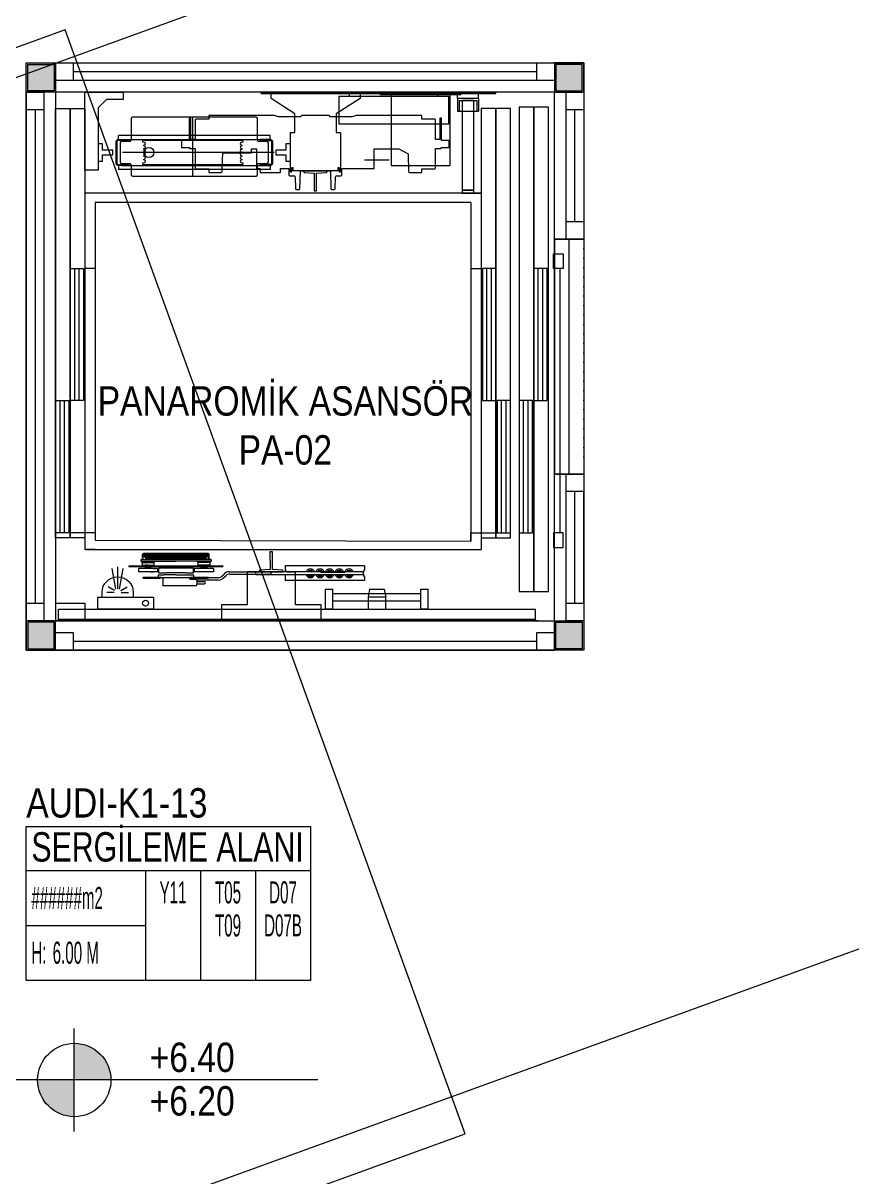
# Model space of a CAD drawing. Extents: x -1701 to 23780, y -363 to 7742.
# Drawn here: x 8606.4 to 8888.9, y 765.6 to 1158.6 of the extents above; entities that cross this region are included whole.
import ezdxf
from ezdxf.enums import TextEntityAlignment as Align

# ---------------------------------------------------------------- set-up
doc = ezdxf.new("R2010")
doc.units = 0
doc.header["$LTSCALE"] = 25
doc.header["$MEASUREMENT"] = 0
doc.linetypes.add('Audi$0$DOT2', pattern=[0.125, 0, -0.125])
doc.linetypes.add('Audi$0$HIDDEN', pattern=[0.375, 0.25, -0.125])
doc.layers.get('0').update_dxf_attribs({"color": 9, "lineweight": 9})
for name, color, linetype, lineweight in [('Audi$0$04', 8, 'Continuous', 9), ('Audi$0$06D', 8, 'Continuous', 9), ('Audi$0$07K', 8, 'Continuous', 9), ('Audi$0$09W', 8, 'Continuous', 9), ('Audi$0$10', 8, 'Continuous', 9), ('Audi$0$15', 8, 'Continuous', 9), ('Audi$0$20', 8, 'Audi$0$DOT2', 9), ('Audi$0$21', 8, 'Continuous', 9), ('Audi$0$35', 8, 'Continuous', 9)]:
    doc.layers.add(name, color=color, linetype=linetype, lineweight=lineweight)
doc.styles.add('Audi$0$Arial', font='arial.ttf', dxfattribs={"height": 2.5})
doc.styles.add('Audi$0$MuuM_TEXT-STANDART', font='ARIALN.TTF')

# ---------------------------------------------------------------- blocks, each defined once
blk = doc.blocks.new('Audi$0$0_elevationtarget-p')
h = blk.add_hatch(color=256)
h.paths.add_polyline_path([(2.5, 0, 0.414214), (0, 2.5), (0, 0)])
h.paths.add_polyline_path([(0, 0), (-2.5, 0, 0.414214), (0, -2.5)])
blk.add_line((0, -3.5), (0, 3.5))
blk.add_lwpolyline([(16.605, 0), (-4, 0)])
blk.add_circle((0, 0), 2.5)
at = {"style": 'Audi$0$Arial'}
blk.add_attdef('BITMISKOT', text='', height=2, dxfattribs=at).set_placement((4.5, 0), align=Align.BOTTOM_LEFT)
blk.add_attdef('KABAKOT', text='', height=2, dxfattribs=at).set_placement((4.5, -0.592), align=Align.TOP_LEFT)
blk = doc.blocks.new('Audi$0$p-audi_arac')
at = {"layer": 'Audi$0$06D', "lineweight": 0, "flags": 128}
blk.add_lwpolyline([(695.6, 0.8), (-4.4, 0.8), (-4.4, 400.8), (695.6, 400.8)], close=True, dxfattribs=at)
blk = doc.blocks.new('Audi$0$p-asansör-')
at = {"layer": 'Audi$0$09W'}
h = blk.add_hatch(color=253, dxfattribs=at)
h.dxf.hatch_style = 1
h.paths.add_polyline_path([(-200, 190), (-210, 190), (-210, 200), (-200, 200)])
h = blk.add_hatch(color=253, dxfattribs=at)
h.dxf.hatch_style = 1
h.paths.add_polyline_path([(-30, 190), (-20, 190), (-20, 200), (-30, 200)])
h = blk.add_hatch(color=253, dxfattribs=at)
h.dxf.hatch_style = 1
h.paths.add_polyline_path([(-200, 10), (-210, 10), (-210, 0), (-200, 0)])
h = blk.add_hatch(color=253, dxfattribs=at)
h.dxf.hatch_style = 1
h.paths.add_polyline_path([(-30, 10), (-20, 10), (-20, 0), (-30, 0)])
at = {"color": 251}
for p, q in [((-194.5, 190), (-30, 190)), ((-194.5, 190), (-30, 190)), ((-193.5, 190), (-193.5, 186)), ((-193.5, 190), (-193.5, 186)), ((-193.5, 189.5), (-31, 189.5)), ((-193.5, 189.5), (-31, 189.5)), ((-40, 184), (-40, 190)), ((-40, 184), (-40, 190)), ((-31, 190), (-31, 186)), ((-31, 190), (-31, 186)), ((-31, 186), (-193.5, 186)), ((-31, 186), (-193.5, 186)), ((-124.5, 183.2), (-154.5, 183.2)), ((-124.5, 183.2), (-154.5, 183.2)), ((-30, 184), (-40, 184)), ((-30, 184), (-40, 184)), ((-124.5, 180.7), (-154.5, 180.7)), ((-124.5, 180.7), (-154.5, 180.7)), ((-52.38, 180.31), (-54.83, 180.31)), ((-52.38, 180.31), (-54.83, 180.31)), ((-52.21, 179.7), (-54.34, 178.47)), ((-52.21, 179.7), (-54.34, 178.47)), ((-51.76, 179.25), (-52.99, 172.13)), ((-51.76, 179.25), (-52.99, 172.13)), ((-51.15, 179.09), (-51.15, 171.63)), ((-51.15, 179.09), (-51.15, 171.63)), ((-50.54, 179.25), (-49.31, 172.13)), ((-50.54, 179.25), (-49.31, 172.13)), ((-50.09, 179.7), (-47.96, 178.47)), ((-50.09, 179.7), (-47.96, 178.47)), ((-49.92, 180.31), (-47.47, 180.31)), ((-49.92, 180.31), (-47.47, 180.31))]:
    blk.add_line(p, q, dxfattribs=at)
at = {"color": 251, "ltscale": 0.25}
for p, q in [((-157, 186), (-154.5, 186)), ((-157, 186), (-157, 179.2)), ((-157, 186), (-154.5, 186)), ((-157, 186), (-157, 179.2)), ((-154.5, 186), (-154.5, 179.2)), ((-154.5, 186), (-154.5, 179.2)), ((-124.5, 186), (-122, 186)), ((-124.5, 186), (-124.5, 179.2)), ((-124.5, 186), (-122, 186)), ((-124.5, 186), (-124.5, 179.2)), ((-122, 186), (-122, 179.2)), ((-122, 186), (-122, 179.2)), ((-142, 179.2), (-142.5, 182)), ((-142, 179.2), (-142.5, 182)), ((-137, 179.2), (-136.5, 182)), ((-137, 179.2), (-136.5, 182)), ((-154.5, 179.2), (-157, 179.2)), ((-154.5, 179.2), (-157, 179.2)), ((-137, 179.2), (-142, 179.2)), ((-137, 179.2), (-142, 179.2)), ((-122, 179.2), (-124.5, 179.2)), ((-122, 179.2), (-124.5, 179.2))]:
    blk.add_line(p, q, dxfattribs=at)
blk.add_lwpolyline([(-142.5, 182), (-136.5, 182), (-136.5, 186), (-142.5, 186), (-142.5, 182)], dxfattribs=at)
blk.add_lwpolyline([(-142.5, 182), (-136.5, 182), (-136.5, 186), (-142.5, 186), (-142.5, 182)], dxfattribs=at)
at = {"color": 251}
blk.add_lwpolyline([(-63.4, 186), (-44.4, 186), (-44.4, 182), (-63.4, 182)], close=True, dxfattribs=at)
blk.add_lwpolyline([(-63.4, 186), (-44.4, 186), (-44.4, 182), (-63.4, 182)], close=True, dxfattribs=at)
blk.add_lwpolyline([(-45.84, 182), (-45.84, 180.31, -1), (-56.46, 180.31), (-56.46, 182)], format="xyb", dxfattribs=at)
blk.add_lwpolyline([(-45.84, 182), (-45.84, 180.31, -1), (-56.46, 180.31), (-56.46, 182)], format="xyb", dxfattribs=at)
blk.add_circle((-60.65, 184), 1, dxfattribs=at)
blk.add_circle((-60.65, 184), 1, dxfattribs=at)
at = {"layer": 'Audi$0$06D'}
for p, q in [((-103.5, 190), (-120.5, 190)), ((-120.5, 190), (-120.5, 184.6)), ((-86.5, 190), (-103.5, 190)), ((-86.5, 184.6), (-86.5, 190)), ((-120.5, 184.6), (-111.7, 184.6)), ((-111.7, 184.6), (-111.7, 173.3)), ((-95.3, 173.3), (-95.3, 184.6)), ((-95.3, 184.6), (-86.5, 184.6)), ((-193, 180), (-198, 180)), ((-198, 180), (-198, 15)), ((-193, 15), (-193, 180)), ((-188, 180), (-193, 180)), ((-193, 180), (-193, 15)), ((-188, 15), (-188, 180)), ((-78.1, 177.4), (-80.64, 177.4)), ((-78.1, 176.38), (-78.1, 177.61)), ((-77.6, 178.11), (-66.5, 178.11)), ((-66.6, 178.11), (-66.6, 175.3)), ((-66.5, 175.4), (-66.5, 178.11)), ((-135.25, 176.3), (-108.25, 176.3)), ((-135.25, 174.9), (-135.25, 176.3)), ((-135.25, 174.9), (-135.05, 174.9)), ((-135.05, 174.85), (-135.2, 174.85)), ((-135.2, 174.85), (-135.2, 174.35)), ((-134.85, 174.35), (-135.2, 174.35)), ((-134.85, 173.25), (-135.2, 173.25)), ((-135.2, 173.25), (-135.2, 172.75)), ((-135.05, 174.9), (-135.05, 174.85)), ((-135.05, 174.85), (-135.05, 174.85)), ((-134.9, 174.3), (-98.25, 174.3)), ((-134.9, 174.3), (-134.9, 173.3)), ((-134.9, 173.3), (-98.25, 173.3)), ((-134.85, 174.35), (-134.85, 174.3)), ((-134.85, 173.3), (-134.85, 173.25)), ((-134.75, 173.3), (-132.25, 173.3)), ((-130.55, 174.75), (-130.81, 174.3)), ((-130.81, 173.3), (-130.55, 172.85)), ((-129.45, 174.75), (-130.55, 174.75)), ((-129.19, 174.3), (-129.45, 174.75)), ((-129.45, 172.85), (-129.19, 173.3)), ((-127.25, 174.75), (-127.51, 174.3)), ((-127.51, 173.3), (-127.25, 172.85)), ((-126.15, 174.75), (-127.25, 174.75)), ((-125.89, 174.3), (-126.15, 174.75)), ((-126.15, 172.85), (-125.89, 173.3)), ((-123.95, 174.75), (-124.21, 174.3)), ((-124.21, 173.3), (-123.95, 172.85)), ((-122.85, 174.75), (-123.95, 174.75)), ((-122.59, 174.3), (-122.85, 174.75)), ((-122.85, 172.85), (-122.59, 173.3)), ((-120.65, 174.75), (-120.91, 174.3)), ((-120.91, 173.3), (-120.65, 172.85)), ((-119.55, 174.75), (-120.65, 174.75)), ((-119.29, 174.3), (-119.55, 174.75)), ((-119.55, 172.85), (-119.29, 173.3)), ((-119.52, 174.3), (-108.25, 174.3)), ((-117.35, 174.75), (-117.61, 174.3)), ((-117.61, 173.3), (-117.35, 172.85)), ((-116.25, 174.75), (-117.35, 174.75)), ((-115.99, 174.3), (-116.25, 174.75)), ((-116.25, 172.85), (-115.99, 173.3)), ((-111.7, 173.3), (-103.5, 173.3)), ((-108.75, 173.3), (-111.25, 173.3)), ((-108.65, 174.35), (-108.3, 174.35)), ((-108.65, 174.35), (-108.65, 174.3)), ((-108.65, 173.3), (-108.65, 173.25)), ((-108.65, 173.25), (-108.3, 173.25)), ((-108.25, 174.9), (-108.45, 174.9)), ((-108.45, 174.85), (-108.45, 174.9)), ((-108.45, 174.85), (-108.3, 174.85)), ((-108.3, 174.85), (-108.3, 174.35)), ((-108.3, 173.25), (-108.3, 172.75)), ((-108.25, 174.9), (-108.25, 176.3)), ((-107.6, 173.3), (-107.35, 172.7)), ((-99.4, 173.3), (-107.6, 173.3)), ((-89.21, 174.08), (-103.5, 174.08)), ((-103.5, 174.08), (-103.5, 173.3)), ((-103.5, 173.3), (-95.3, 173.3)), ((-103.5, 173.3), (-103.5, 173.3)), ((-89.19, 173.3), (-103.5, 173.3)), ((-99.65, 172.7), (-99.4, 173.3)), ((-98.25, 174.3), (-98.25, 173.3)), ((-87.23, 175.4), (-88.08, 174.55)), ((-86.67, 174.83), (-87.5, 174)), ((-85.54, 176.1), (-78.01, 176.1)), ((-65, 175.3), (-85.54, 175.3)), ((-83.75, 173.3), (-77.25, 173.3)), ((-83.75, 172.2), (-83.75, 173.3)), ((-83.3, 173.3), (-82.4, 173.3)), ((-76, 175.5), (-82.15, 175.5)), ((-82.15, 175.5), (-76.5, 175.5)), ((-82.15, 175.5), (-82.15, 175.3)), ((-82.15, 175.5), (-82.15, 175.3)), ((-76, 175.3), (-82.15, 175.3)), ((-82.15, 175.3), (-76.5, 175.3)), ((-78.1, 176.6), (-80.64, 176.6)), ((-77.6, 175.88), (-75.9, 175.88)), ((-77.25, 172.2), (-77.25, 173.3)), ((-73.19, 175.3), (-77, 175.3)), ((-77, 174.3), (-77, 175.3)), ((-71, 174.3), (-77, 174.3)), ((-76.95, 173.67), (-76.95, 172.07)), ((-74.29, 173.67), (-76.95, 173.67)), ((-76.5, 175.3), (-76.5, 175.5)), ((-76.5, 175.5), (-76.5, 175.3)), ((-76.5, 175.5), (-76, 175.5)), ((-76.5, 175.3), (-76, 175.3)), ((-76, 175.3), (-76, 175.5)), ((-76, 175.3), (-76, 175.5)), ((-76, 175.4), (-75.63, 175.4)), ((-75.9, 175.88), (-75.9, 175.9)), ((-74.29, 173.69), (-71, 173.69)), ((-74.29, 173.67), (-74.29, 173.69)), ((-74.18, 173.69), (-74.18, 173.69)), ((-71, 174.3), (-66.95, 174.3)), ((-71, 173.69), (-67.71, 173.69)), ((-67.95, 174.3), (-67.85, 174.3)), ((-67.82, 173.69), (-67.82, 173.69)), ((-67.71, 173.67), (-67.71, 173.69)), ((-65.05, 173.67), (-67.71, 173.67)), ((-65, 175.3), (-66.95, 175.3)), ((-65, 174.3), (-66.95, 174.3)), ((-66.5, 175.4), (-66, 175.4)), ((-66, 175.5), (-59.85, 175.5)), ((-66, 175.3), (-66, 175.5)), ((-66, 175.5), (-66, 175.3)), ((-66, 175.5), (-65.5, 175.5)), ((-66, 175.3), (-59.85, 175.3)), ((-66, 175.3), (-65.5, 175.3)), ((-59.85, 175.5), (-65.5, 175.5)), ((-65.5, 175.5), (-65.5, 175.3)), ((-65.5, 175.3), (-65.5, 175.5)), ((-65.5, 175.3), (-65, 175.3)), ((-65.05, 172.07), (-65.05, 173.67)), ((-59.85, 175.3), (-65, 175.3)), ((-65, 174.3), (-65, 175.3)), ((-64.75, 173.3), (-58.25, 173.3)), ((-64.75, 172.2), (-64.75, 173.3)), ((-64.3, 173.3), (-63.4, 173.3)), ((-62.5, 173.3), (-63.4, 173.3)), ((-59.85, 175.5), (-59.85, 175.3)), ((-59.85, 175.3), (-59.85, 175.5)), ((-58.25, 172.2), (-58.25, 173.3)), ((-135.25, 171.3), (-135.25, 172.7)), ((-135.25, 172.7), (-134.95, 172.7)), ((-135.25, 171.3), (-108.25, 171.3)), ((-134.95, 172.75), (-135.2, 172.75)), ((-134.95, 172.75), (-134.95, 172.7)), ((-130.55, 172.85), (-129.45, 172.85)), ((-127.25, 172.85), (-126.15, 172.85)), ((-123.95, 172.85), (-122.85, 172.85)), ((-120.65, 172.85), (-119.55, 172.85)), ((-117.35, 172.85), (-116.25, 172.85)), ((-108.55, 172.75), (-108.3, 172.75)), ((-108.55, 172.75), (-108.55, 172.7)), ((-108.25, 172.7), (-108.55, 172.7)), ((-108.25, 171.3), (-108.25, 172.7)), ((-107.35, 172.7), (-103.88, 172.47)), ((-103.9, 169.04), (-103.95, 166.5)), ((-103.88, 170.04), (-103.9, 169.04)), ((-103.88, 172.47), (-103.88, 170.04)), ((-103.13, 172.47), (-99.65, 172.7)), ((-103.13, 170.04), (-103.13, 172.47)), ((-103.05, 169.04), (-103.13, 170.04)), ((-103.05, 166.5), (-103.05, 169.04)), ((-71, 171.5), (-87, 171.5)), ((-87, 171.3), (-87, 171.5)), ((-71, 171.3), (-87, 171.3)), ((-83.75, 172.2), (-77.25, 172.2)), ((-83, 169.6), (-82.5, 170.1)), ((-83, 169.25), (-83, 169.6)), ((-82.9, 169.15), (-83, 169.25)), ((-82.9, 169.7), (-71, 169.7)), ((-82.9, 169.15), (-71, 169.15)), ((-82.5, 171), (-78.5, 171)), ((-82.5, 170.1), (-82.5, 171)), ((-82.5, 170.1), (-78.5, 170.1)), ((-81.85, 169.15), (-80.35, 168.89)), ((-81.7, 172.05), (-81.7, 172.2)), ((-81.7, 172.05), (-80.5, 172.05)), ((-81.5, 171.5), (-81.5, 172.05)), ((-80.5, 172.05), (-81.5, 172.05)), ((-81.5, 171), (-81.5, 171.3)), ((-80.5, 171), (-81.5, 171)), ((-80.5, 171), (-81.5, 171)), ((-80.5, 172.05), (-79.5, 172.05)), ((-79.3, 172.05), (-80.5, 172.05)), ((-80.5, 171), (-79.5, 171)), ((-80.5, 171), (-79.5, 171)), ((-79.5, 171.5), (-79.5, 172.05)), ((-79.5, 171), (-79.5, 171.3)), ((-79.3, 172.05), (-79.3, 172.2)), ((-78.61, 172.2), (-77.79, 172.2)), ((-78.5, 170.1), (-78.5, 171)), ((-78.1, 169.7), (-78.5, 170.1)), ((-76.95, 172.07), (-74.29, 172.07)), ((-74.29, 172.07), (-74.29, 172.05)), ((-74.29, 172.05), (-71, 172.05)), ((-74.18, 172.05), (-74.18, 172.05)), ((-71.5, 169.7), (-71, 169.7)), ((-71, 172.05), (-67.71, 172.05)), ((-55, 171.5), (-71, 171.5)), ((-55, 171.3), (-71, 171.3)), ((-59.1, 169.7), (-71, 169.7)), ((-59.1, 169.15), (-71, 169.15)), ((-67.82, 172.05), (-67.82, 172.05)), ((-67.71, 172.07), (-65.05, 172.07)), ((-64.75, 172.2), (-58.25, 172.2)), ((-63.39, 172.2), (-64.21, 172.2)), ((-63.9, 169.7), (-63.5, 170.1)), ((-59.5, 171), (-63.5, 171)), ((-63.5, 170.1), (-63.5, 171)), ((-59.5, 170.1), (-63.5, 170.1)), ((-62.7, 172.05), (-62.7, 172.2)), ((-62.7, 172.05), (-61.5, 172.05)), ((-61.5, 172.05), (-62.5, 172.05)), ((-62.5, 171.5), (-62.5, 172.05)), ((-62.5, 171), (-62.5, 171.3)), ((-61.5, 171), (-62.5, 171)), ((-60.15, 169.15), (-61.65, 168.89)), ((-61.5, 172.05), (-60.5, 172.05)), ((-60.3, 172.05), (-61.5, 172.05)), ((-61.5, 171), (-60.5, 171)), ((-60.5, 171.5), (-60.5, 172.05)), ((-60.5, 171), (-60.5, 171.3)), ((-60.3, 172.05), (-60.3, 172.2)), ((-59.5, 170.1), (-59.5, 171)), ((-59, 169.6), (-59.5, 170.1)), ((-59.1, 169.15), (-59, 169.25)), ((-59, 169.25), (-59, 169.6)), ((-55, 171.3), (-55, 171.5)), ((-171.5, 165.7), (-175, 165.7)), ((-175, 15.5), (-175, 165.7)), ((-40.3, 165.7), (-171.5, 165.7)), ((-103.95, 166.5), (-103.05, 166.5)), ((-82.35, 168.8), (-82.35, 167.4)), ((-82.35, 168.8), (-82.35, 167.4)), ((-82.15, 168.8), (-82.35, 168.8)), ((-82.15, 168.8), (-82.35, 168.8)), ((-82.15, 168.8), (-82.15, 167.4)), ((-82.15, 167.4), (-82.15, 168.8)), ((-81.82, 167.3), (-82.05, 167.3)), ((-81.82, 167.3), (-82.05, 167.3)), ((-59.95, 167.1), (-82.05, 167.1)), ((-82.05, 167.1), (-59.95, 167.1)), ((-81.85, 168.25), (-80.35, 168.51)), ((-81.85, 168.25), (-60.15, 168.25)), ((-81.85, 167.7), (-81.85, 168.25)), ((-81.85, 167.7), (-71, 167.7)), ((-60.17, 167.3), (-81.82, 167.3)), ((-60.17, 167.3), (-81.82, 167.3)), ((-80.35, 168.89), (-61.65, 168.89)), ((-80.35, 168.51), (-80.35, 168.89)), ((-61.65, 168.51), (-80.35, 168.51)), ((-60.15, 167.7), (-71, 167.7)), ((-61.65, 168.51), (-61.65, 168.89)), ((-60.15, 168.25), (-61.65, 168.51)), ((-60.17, 167.3), (-59.95, 167.3)), ((-59.95, 167.3), (-60.17, 167.3)), ((-60.15, 167.7), (-60.15, 168.25)), ((-59.85, 168.8), (-59.85, 167.4)), ((-59.85, 168.8), (-59.85, 167.4)), ((-59.85, 168.8), (-59.65, 168.8)), ((-59.65, 168.8), (-59.85, 168.8)), ((-59.65, 168.8), (-59.65, 167.4)), ((-59.65, 167.4), (-59.65, 168.8)), ((-43.5, 165.7), (-40, 165.7)), ((-40, 15.5), (-40, 165.7)), ((-40, 44.3), (-40, 165.7)), ((-199.7, 165), (-203, 165)), ((-203, 165), (-203, 160)), ((-199.7, 160), (-199.7, 165)), ((-180, 161.75), (-185, 161.75)), ((-185, 161.75), (-185, 15.5)), ((-175, 161.75), (-180, 161.75)), ((-180, 161.75), (-180, 15.5)), ((-180, 15.5), (-180, 161.75)), ((-43.5, 162.5), (-171.5, 162.85)), ((-171.5, 47.5), (-171.5, 162.85)), ((-171.5, 162.85), (-171.5, 160)), ((-43.5, 47.5), (-43.5, 162.5)), ((-40, 161.75), (-35, 161.75)), ((-35, 161.75), (-35, 15.5)), ((-35, 15.5), (-35, 161.75)), ((-35, 161.75), (-30, 161.75)), ((-30, 161.75), (-30, 15.5)), ((-203, 160), (-199.7, 160)), ((-202, 160), (-202, 70)), ((-188, 160), (-192.5, 160)), ((-192.5, 160), (-192.5, 115)), ((-191, 160), (-191, 115)), ((-189.5, 160), (-189.5, 115)), ((-188, 115), (-188, 160)), ((-171.5, 160), (-185, 160)), ((-180.5, 160), (-185, 160)), ((-185, 160), (-185, 115)), ((-183.5, 160), (-183.5, 115)), ((-182, 160), (-182, 115)), ((-180.5, 115), (-180.5, 160)), ((-43.5, 160), (-30, 160)), ((-34.5, 115), (-34.5, 160)), ((-34.5, 160), (-30, 160)), ((-33, 160), (-33, 115)), ((-31.5, 160), (-31.5, 115)), ((-30, 160), (-30, 115)), ((-193, 115), (-197.5, 115)), ((-197.5, 115), (-197.5, 70)), ((-196, 115), (-196, 70)), ((-194.5, 115), (-194.5, 70)), ((-193, 70), (-193, 115)), ((-192.5, 115), (-188, 115)), ((-185, 115), (-180.5, 115)), ((-175.5, 115), (-180, 115)), ((-180, 115), (-180, 70)), ((-178.5, 115), (-178.5, 70)), ((-177, 115), (-177, 70)), ((-175.5, 70), (-175.5, 115)), ((-39.5, 70), (-39.5, 115)), ((-39.5, 115), (-35, 115)), ((-38, 115), (-38, 70)), ((-36.5, 115), (-36.5, 70)), ((-35, 115), (-35, 70)), ((-30, 115), (-34.5, 115)), ((-203, 65), (-203, 70)), ((-203, 70), (-199.7, 70)), ((-199.7, 70), (-199.7, 65)), ((-197.5, 70), (-193, 70)), ((-180, 70), (-175.5, 70)), ((-171.5, 70), (-175, 70)), ((-171.5, 47.5), (-171.5, 70)), ((-43.5, 70), (-40, 70)), ((-35, 70), (-39.5, 70)), ((-199.7, 65), (-203, 65)), ((-171.5, 47.5), (-43.5, 47.5)), ((-175, 44.3), (-40, 44.3)), ((-171.5, 44.3), (-175, 44.3)), ((-168.51, 44.3), (-172.51, 44.3)), ((-172.51, 44.3), (-172.51, 43.3)), ((-172.51, 43.3), (-168.51, 43.3)), ((-168.51, 43.3), (-172.51, 43.3)), ((-172.51, 43.3), (-172.51, 12.84)), ((-168.51, 43.3), (-168.51, 44.3)), ((-168.51, 12.84), (-168.51, 43.3)), ((-118.06, 43.5), (-118.96, 43.5)), ((-118.96, 43.5), (-118.96, 40.96)), ((-118.11, 40.96), (-118.06, 43.5)), ((-118.96, 40.96), (-118.89, 39.96)), ((-118.89, 39.96), (-118.89, 37.52)), ((-118.14, 39.96), (-118.11, 40.96)), ((-118.14, 37.52), (-118.14, 39.96)), ((-127.13, 23.7), (-127.13, 37.2)), ((-127.13, 37.2), (-126.73, 37.2)), ((-126.73, 37.2), (-126.73, 35.7)), ((-126.73, 35.7), (-126.13, 35.7)), ((-126.13, 35.7), (-126.13, 36.7)), ((-126.13, 36.7), (-118.63, 36.7)), ((-122.36, 37.3), (-122.61, 36.7)), ((-122.61, 36.7), (-114.41, 36.7)), ((-118.89, 37.52), (-122.36, 37.3)), ((-118.63, 36.7), (-118.51, 36.7)), ((-118.51, 36.7), (-111.01, 36.7)), ((-114.66, 37.3), (-118.14, 37.52)), ((-114.41, 36.7), (-114.66, 37.3)), ((-111.01, 36.7), (-111.01, 35.7)), ((-111.01, 35.7), (-110.41, 35.7)), ((-110.41, 35.7), (-110.41, 37.2)), ((-110.41, 37.2), (-110.01, 37.2)), ((-110.01, 37.2), (-110.01, 23.7)), ((-103.11, 34.9), (-103.11, 36.25)), ((-103.11, 36.25), (-51.4, 36.25)), ((-76.76, 38.5), (-76.76, 18.5)), ((-51.4, 34.9), (-51.4, 36.25)), ((-44.5, 30.5), (-44.5, 36.5)), ((-44.5, 36.5), (-40, 36.5)), ((-40, 36.5), (-40, 10)), ((-108.51, 33.5), (-110.01, 33.5)), ((-110.01, 33.5), (-110.01, 27.5)), ((-108.51, 31.3), (-108.51, 33.5)), ((-103.91, 26.8), (-103.91, 34.2)), ((-103.91, 34.2), (-103.91, 26.8)), ((-103.61, 26.8), (-103.61, 34.2)), ((-99.71, 34.9), (-103.21, 34.9)), ((-103.21, 34.6), (-99.71, 34.6)), ((-52.41, 34.9), (-101.11, 34.9)), ((-99.71, 34.6), (-99.71, 34.9)), ((-93.76, 34.45), (-93.56, 34.65)), ((-93.76, 34.07), (-93.76, 34.45)), ((-93.18, 33.92), (-93.76, 34.07)), ((-93.56, 34.65), (-59.96, 34.65)), ((-93.41, 33.02), (-93.18, 33.08)), ((-93.41, 32.78), (-93.41, 33.02)), ((-93.18, 32.72), (-93.41, 32.78)), ((-93.41, 31.82), (-93.18, 31.88)), ((-93.41, 31.58), (-93.41, 31.82)), ((-93.18, 31.52), (-93.41, 31.58)), ((-92.86, 33.5), (-92.86, 33.5)), ((-92.86, 32.3), (-92.86, 32.3)), ((-60.66, 33.5), (-60.66, 33.5)), ((-60.66, 32.3), (-60.66, 32.3)), ((-59.76, 34.07), (-60.34, 33.92)), ((-60.34, 33.08), (-60.11, 33.02)), ((-60.11, 32.78), (-60.34, 32.72)), ((-60.34, 31.88), (-60.11, 31.82)), ((-60.11, 31.58), (-60.34, 31.52)), ((-60.11, 33.02), (-60.11, 32.78)), ((-60.11, 31.82), (-60.11, 31.58)), ((-59.96, 34.65), (-59.76, 34.45)), ((-59.76, 34.45), (-59.76, 34.07)), ((-54.8, 34.9), (-51.3, 34.9)), ((-54.8, 34.6), (-54.8, 34.9)), ((-51.3, 34.6), (-54.8, 34.6)), ((-50.9, 26.8), (-50.9, 34.2)), ((-50.6, 26.8), (-50.6, 34.2)), ((-50.6, 34.2), (-50.6, 26.8)), ((-44.5, 33.5), (-46, 33.5)), ((-46, 33.5), (-46, 31.3)), ((-44.5, 27.5), (-44.5, 33.5)), ((-105.01, 31.3), (-108.51, 31.3)), ((-108.51, 27.5), (-108.51, 29.7)), ((-108.51, 29.7), (-105.01, 29.7)), ((-105.01, 29.7), (-105.01, 31.3)), ((-104.46, 30.5), (-52.84, 30.5)), ((-93.41, 30.62), (-93.18, 30.68)), ((-93.41, 30.38), (-93.41, 30.62)), ((-93.18, 30.32), (-93.41, 30.38)), ((-93.41, 29.42), (-93.18, 29.48)), ((-93.41, 29.18), (-93.41, 29.42)), ((-93.18, 29.12), (-93.41, 29.18)), ((-93.41, 28.22), (-93.18, 28.28)), ((-93.41, 27.98), (-93.41, 28.22)), ((-93.18, 27.92), (-93.41, 27.98)), ((-92.86, 31.1), (-92.86, 31.1)), ((-92.86, 29.9), (-92.86, 29.9)), ((-92.86, 28.7), (-92.86, 28.7)), ((-60.66, 31.1), (-60.66, 31.1)), ((-60.66, 29.9), (-60.66, 29.9)), ((-60.66, 28.7), (-60.66, 28.7)), ((-60.34, 30.68), (-60.11, 30.62)), ((-60.11, 30.38), (-60.34, 30.32)), ((-60.34, 29.48), (-60.11, 29.42)), ((-60.11, 29.18), (-60.34, 29.12)), ((-60.34, 28.28), (-60.11, 28.22)), ((-60.11, 27.98), (-60.34, 27.92)), ((-60.11, 30.62), (-60.11, 30.38)), ((-60.11, 29.42), (-60.11, 29.18)), ((-60.11, 28.22), (-60.11, 27.98)), ((-46, 31.3), (-49.5, 31.3)), ((-49.5, 31.3), (-49.5, 29.7)), ((-49.5, 29.7), (-46, 29.7)), ((-46, 29.7), (-46, 27.5)), ((-44.5, 15.3), (-44.5, 30.5)), ((-125.63, 23.7), (-127.13, 23.7)), ((-125.63, 17.3), (-125.63, 23.7)), ((-110.01, 23.7), (-111.51, 23.7)), ((-111.51, 23.7), (-111.51, 17.3)), ((-110.01, 27.5), (-108.51, 27.5)), ((-99.71, 26.4), (-103.21, 26.4)), ((-103.21, 26.1), (-99.71, 26.1)), ((-103.11, 26.1), (-103.11, 24.75)), ((-103.11, 24.75), (-51.4, 24.75)), ((-52.41, 26.1), (-101.11, 26.1)), ((-99.71, 26.1), (-99.71, 26.4)), ((-93.76, 26.93), (-93.18, 27.08)), ((-93.76, 26.55), (-93.76, 26.93)), ((-93.56, 26.35), (-93.76, 26.55)), ((-59.96, 26.35), (-93.56, 26.35)), ((-92.86, 27.5), (-92.86, 27.5)), ((-60.66, 27.5), (-60.66, 27.5)), ((-60.34, 27.08), (-59.76, 26.93)), ((-59.76, 26.55), (-59.96, 26.35)), ((-59.76, 26.93), (-59.76, 26.55)), ((-54.8, 26.4), (-51.3, 26.4)), ((-54.8, 26.1), (-54.8, 26.4)), ((-51.3, 26.1), (-54.8, 26.1)), ((-51.4, 26.1), (-51.4, 24.75)), ((-46, 27.5), (-44.5, 27.5)), ((-133.73, 12.1), (-125.63, 17.3)), ((-111.51, 17.3), (-103.41, 12.1)), ((-198, 15), (-193, 15)), ((-193, 15), (-188, 15)), ((-185, 15.5), (-180, 15.5)), ((-180, 15.5), (-175, 15.5)), ((-172.51, 12.84), (-168.51, 12.84)), ((-133.73, 10.5), (-133.73, 12.1)), ((-103.41, 12.1), (-103.41, 10.5)), ((-53, 10), (-53, 12.5)), ((-53, 12.5), (-47.3, 12.5)), ((-47.3, 12.5), (-44.5, 15.3)), ((-35, 15.5), (-40, 15.5)), ((-30, 15.5), (-35, 15.5)), ((-135.87, 10), (-135.87, 10.5)), ((-135.87, 10.5), (-133.73, 10.5)), ((-118.57, 10), (-135.87, 10)), ((-101.27, 10), (-118.57, 10)), ((-103.41, 10.5), (-101.27, 10.5)), ((-101.27, 10.5), (-101.27, 10)), ((-40, 10), (-53, 10))]:
    blk.add_line(p, q, dxfattribs=at)
at = {"layer": 'Audi$0$06D', "ltscale": 0.25}
for p, q in [((-120.3, 173.4), (-128.7, 173.4)), ((-125.24, 42.83), (-125.35, 38.83)), ((-124.07, 43.12), (-124.94, 43.12)), ((-123.62, 36.7), (-123.77, 42.83)), ((-113.25, 42.83), (-113.4, 36.7)), ((-112.09, 43.12), (-112.95, 43.12)), ((-111.68, 38.83), (-111.79, 42.83)), ((-159.11, 36.1), (-159.41, 35.8)), ((-159.41, 35.8), (-159.41, 29.1)), ((-154.81, 36.1), (-159.11, 36.1)), ((-150.55, 37.3), (-154.81, 37.3)), ((-154.81, 37.3), (-154.81, 36.1)), ((-150.09, 30.92), (-150.26, 37.01)), ((-127.51, 35.9), (-138.51, 35.9)), ((-138.51, 35.9), (-138.51, 29.2)), ((-127.51, 38.12), (-127.51, 35.9)), ((-125.84, 38.42), (-127.21, 38.42)), ((-125.35, 38.83), (-125.35, 38.83)), ((-113.4, 36.7), (-123.62, 36.7)), ((-111.68, 38.83), (-111.68, 38.83)), ((-109.81, 38.42), (-111.19, 38.42)), ((-109.51, 35.95), (-109.51, 38.12)), ((-106.58, 35.95), (-109.51, 35.95)), ((-99.68, 37.35), (-106.58, 37.35)), ((-106.58, 37.35), (-106.58, 35.95)), ((-99.68, 35.9), (-99.68, 37.35)), ((-98.51, 35.9), (-99.68, 35.9)), ((-98.51, 29.2), (-98.51, 35.9)), ((-86.77, 37.01), (-86.87, 33.1)), ((-82.21, 37.3), (-86.47, 37.3)), ((-82.21, 36.1), (-82.21, 37.3)), ((-77.91, 36.1), (-82.21, 36.1)), ((-77.61, 35.8), (-77.91, 36.1)), ((-77.61, 29.1), (-77.61, 35.8)), ((-135.31, 33), (-143.71, 33)), ((-86.87, 33.1), (-86.96, 30.6)), ((-161.41, 28.8), (-164.11, 28.8)), ((-164.11, 28.8), (-164.11, 26.4)), ((-159.41, 29.1), (-161.41, 29.1)), ((-161.41, 29.1), (-161.41, 28.8)), ((-147.01, 29.2), (-150.09, 30.92)), ((-138.51, 29.2), (-147.01, 29.2)), ((-96.79, 29.2), (-98.51, 29.2)), ((-86.96, 30.6), (-96.79, 30.6)), ((-96.79, 30.6), (-96.79, 29.2)), ((-75.61, 29.1), (-77.61, 29.1)), ((-75.61, 28.8), (-75.61, 29.1)), ((-72.91, 28.8), (-75.61, 28.8)), ((-72.91, 26.4), (-72.91, 28.8)), ((-164.11, 26.4), (-161.51, 26.4)), ((-161.51, 26.4), (-161.51, 18.85)), ((-160.91, 18.85), (-160.91, 26.1)), ((-160.91, 26.1), (-159.41, 26.1)), ((-159.41, 26.1), (-159.41, 19.4)), ((-77.61, 19.4), (-77.61, 26.1)), ((-77.61, 26.1), (-76.11, 26.1)), ((-76.11, 26.1), (-76.11, 18.85)), ((-75.51, 18.85), (-75.51, 26.4)), ((-75.51, 26.4), (-72.91, 26.4)), ((-161.51, 18.85), (-160.91, 18.85)), ((-159.41, 19.4), (-159.11, 19.1)), ((-159.11, 19.1), (-154.81, 19.1)), ((-154.81, 19.1), (-154.81, 17.9)), ((-154.81, 17.9), (-132.46, 17.9)), ((-132.46, 17.9), (-131.08, 18.35)), ((-131.08, 18.35), (-123.46, 18.35)), ((-123.46, 18.35), (-123.46, 18.2)), ((-123.16, 17.9), (-113.86, 17.9)), ((-113.56, 18.35), (-105.95, 18.35)), ((-113.56, 18.2), (-113.56, 18.35)), ((-105.95, 18.35), (-104.56, 17.9)), ((-104.56, 17.9), (-82.21, 17.9)), ((-82.21, 17.9), (-82.21, 19.1)), ((-82.21, 19.1), (-77.91, 19.1)), ((-77.91, 19.1), (-77.61, 19.4)), ((-76.11, 18.85), (-75.51, 18.85))]:
    blk.add_line(p, q, dxfattribs=at)
at = {"layer": 'Audi$0$06D', "ltscale": 15}
for p, q in [((-98.81, 38), (-98.81, 34.7)), ((-56.2, 38.5), (-98.31, 38.5)), ((-55.7, 34.7), (-55.7, 38)), ((-102.51, 33.7), (-102.51, 27.3)), ((-99.31, 34.2), (-102.01, 34.2)), ((-52.5, 34.2), (-55.2, 34.2)), ((-52, 27.3), (-52, 33.7)), ((-102.01, 26.8), (-99.31, 26.8)), ((-98.81, 26.3), (-98.81, 19)), ((-55.7, 19), (-55.7, 26.3)), ((-55.2, 26.8), (-52.5, 26.8)), ((-98.31, 18.5), (-56.2, 18.5))]:
    blk.add_line(p, q, dxfattribs=at)
at = {"layer": 'Audi$0$06D', "linetype": 'Continuous', "ltscale": 0.25}
for p, q in [((-144.31, 34.9), (-164.31, 34.9)), ((-164.31, 10.4), (-164.31, 34.9)), ((-144.31, 10.4), (-144.31, 34.9)), ((-126.56, 20.7), (-163.96, 20.7)), ((-163.96, 20.7), (-163.96, 11.4)), ((-126.56, 11.4), (-126.56, 20.7)), ((-160.56, 10.4), (-180.01, 10.4)), ((-180.01, 10.4), (-180.01, 10)), ((-160.65, 10), (-180.01, 10)), ((-168.06, 10.9), (-168.06, 10.4)), ((-168.06, 10.9), (-140.56, 10.9)), ((-168.06, 10.4), (-140.56, 10.4)), ((-163.96, 11.4), (-126.56, 11.4)), ((-159.81, 10), (-160.65, 10)), ((-159.81, 10.4), (-160.56, 10.4)), ((-160.19, 11.4), (-130.19, 11.4)), ((-160.19, 10.4), (-160.19, 11.4)), ((-130.19, 10.4), (-160.19, 10.4)), ((-159.21, 10.4), (-159.81, 10.4)), ((-159.21, 10), (-159.81, 10)), ((-158.36, 10.4), (-159.21, 10.4)), ((-158.27, 10), (-159.21, 10)), ((-100.01, 10.4), (-158.36, 10.4)), ((-100.01, 10), (-158.27, 10)), ((-140.56, 10.4), (-140.56, 10.9)), ((-140.56, 10.4), (-140.56, 10.9)), ((-130.19, 11.4), (-130.19, 10.4)), ((-100.01, 10.4), (-100.01, 10))]:
    blk.add_line(p, q, dxfattribs=at)
at = {"layer": 'Audi$0$06D', "ltscale": 30}
for p, q in [((-174.09, 12), (-174.09, 16.44)), ((-166.94, 16.44), (-174.09, 16.44)), ((-173.54, 12.84), (-173.54, 16.44)), ((-167.49, 12.84), (-167.49, 16.44)), ((-166.94, 12), (-166.94, 16.44)), ((-167.49, 12.84), (-173.54, 12.84))]:
    blk.add_line(p, q, dxfattribs=at)
at = {"layer": 'Audi$0$06D', "ltscale": 6}
for p, q in [((-166.94, 12), (-174.09, 12)), ((-174.01, 10), (-174.01, 12)), ((-167.01, 12), (-167.01, 10)), ((-167.01, 10.2), (-174.01, 10.2)), ((-167.01, 10), (-174.01, 10))]:
    blk.add_line(p, q, dxfattribs=at)
at = {"layer": 'Audi$0$06D'}
for points in [[(-30, 200), (-200, 200)], [(-200, 200), (-30, 200)], [(-26, 10), (-26, 190)], [(-20, 10), (-20, 190)], [(-210, 184), (-210, 146)], [(-204, 184), (-204, 146)], [(-210, 16), (-210, 54)], [(-204, 54), (-204, 16)], [(-200, 6), (-30, 6)], [(-30, 0), (-200, 0)]]:
    blk.add_lwpolyline(points, dxfattribs=at)
for points in [[(-30, 190), (-200, 190), (-200, 10), (-30, 10)], [(-30, 190), (-200, 190), (-200, 10), (-30, 10)], [(-200, 60), (-210, 60), (-210, 140), (-200, 140)], [(-200, 60), (-210, 60), (-210, 140), (-200, 140)]]:
    blk.add_lwpolyline(points, close=True, dxfattribs=at)
for centre, major_axis, start_param, end_param in [((-80.64, 177), (-0.283, -0.283), 3.926991, 7.068583), ((-77.6, 177.61), (-0.354, -0.354), 3.926991, 5.497787), ((-130, 173.8), (-1.06, -1.06), 2.696031, 5.15795), ((-130, 173.8), (1.06, -1.06), 4.266828, 6.728747), ((-130, 173.8), (-0.672, -0.672), 2.910456, 4.943525), ((-130, 173.8), (0.672, -0.672), 4.481253, 6.514322), ((-130, 173.8), (-0.424, -0.424), 3.341305, 4.512676), ((-130, 173.8), (0.424, -0.424), -1.371084, -0.199713), ((-126.7, 173.8), (-1.06, -1.06), 2.696031, 5.15795), ((-126.7, 173.8), (1.06, -1.06), 4.266828, 6.728747), ((-126.7, 173.8), (-0.672, -0.672), 2.910456, 4.943525), ((-126.7, 173.8), (0.672, -0.672), 4.481253, 6.514322), ((-126.7, 173.8), (-0.424, -0.424), 3.341305, 4.512676), ((-126.7, 173.8), (0.424, -0.424), -1.371084, -0.199713), ((-123.4, 173.8), (1.06, -1.06), 1.125235, 3.587154), ((-123.4, 173.8), (-1.06, -1.06), 5.837624, 8.299543), ((-123.4, 173.8), (0.672, -0.672), 1.33966, 3.372729), ((-123.4, 173.8), (-0.672, -0.672), 6.052049, 8.085118), ((-123.4, 173.8), (0.424, -0.424), 1.770509, 2.94188), ((-123.4, 173.8), (-0.424, -0.424), 0.199713, 1.371084), ((-120.1, 173.8), (1.06, -1.06), 1.125235, 3.587154), ((-120.1, 173.8), (-1.06, -1.06), 5.837624, 8.299543), ((-120.1, 173.8), (0.672, -0.672), 1.33966, 3.372729), ((-120.1, 173.8), (-0.672, -0.672), 6.052049, 8.085118), ((-120.1, 173.8), (0.424, -0.424), 1.770509, 2.94188), ((-120.1, 173.8), (-0.424, -0.424), 0.199713, 1.371084), ((-116.8, 173.8), (1.06, -1.06), 1.125235, 3.587154), ((-116.8, 173.8), (-1.06, -1.06), 5.837624, 8.299543), ((-116.8, 173.8), (0.672, -0.672), 1.33966, 3.372729), ((-116.8, 173.8), (-0.672, -0.672), 6.052049, 8.085118), ((-116.8, 173.8), (-0.424, -0.424), 3.341305, 4.512676), ((-116.8, 173.8), (-0.424, -0.424), 0.199713, 1.371084), ((-89.21, 175.68), (-1.13, -1.13), 0.785398, 1.570796), ((-89.19, 175.7), (-1.7, -1.7), 0.785398, 1.570796), ((-85.54, 173.7), (-1.7, -1.7), 3.926991, 4.712389), ((-85.54, 173.7), (-1.13, -1.13), 3.926991, 4.712389), ((-77.6, 176.38), (0.354, -0.354), 3.926991, 5.497787), ((-75.3, 175.9), (0.424, -0.424), 3.926991, 5.497787), ((-81, 168.7), (0.212, -0.212), 2.356194, 5.497787), ((-81, 168.7), (0.212, -0.212), -0.785398, 5.497787), ((-81, 168.7), (0.212, -0.212), -0.785398, 2.356194), ((-61, 168.7), (-0.212, -0.212), 0.785398, 7.068583), ((-61, 168.7), (0.212, -0.212), 2.356194, 5.497787), ((-61, 168.7), (0.212, -0.212), -0.785398, 2.356194), ((-82.05, 167.4), (0.212, -0.212), 3.926991, 5.497787), ((-82.05, 167.4), (0.212, -0.212), 3.926991, 5.497787), ((-82.05, 167.4), (-0.0707, -0.0707), 5.497787, 7.068583), ((-82.05, 167.4), (-0.0707, -0.0707), 5.497787, 7.068583), ((-59.95, 167.4), (-0.212, -0.212), 0.785398, 2.356194), ((-59.95, 167.4), (-0.0707, -0.0707), 0.785398, 2.356194), ((-59.95, 167.4), (-0.212, -0.212), 0.785398, 2.356194), ((-59.95, 167.4), (-0.0707, -0.0707), 0.785398, 2.356194), ((-98.31, 38), (-0.354, -0.354), 3.926991, 5.497787), ((-56.2, 38), (-0.354, -0.354), 2.356194, 3.926991), ((-103.21, 34.2), (-0.495, -0.495), 3.926991, 5.497787), ((-103.21, 34.2), (0.283, -0.283), 2.356194, 3.926991), ((-102.01, 33.7), (-0.354, -0.354), 3.926991, 5.497787), ((-99.31, 34.7), (-0.354, -0.354), 0.785398, 2.356194), ((-93.29, 33.5), (-0.304, -0.304), 2.356195, 3.665192), ((-93.29, 33.5), (0.304, -0.304), -0.523599, 0.785398), ((-93.29, 32.3), (0.304, -0.304), 0.785398, 2.094395), ((-93.29, 32.3), (-0.304, -0.304), 1.047198, 2.356195), ((-93.29, 31.1), (0.304, -0.304), 0.785398, 2.094395), ((-61.76, 30.5), (-1.24, -1.24), 0.785398, 7.068583), ((-60.23, 33.5), (-0.304, -0.304), 4.18879, 5.497787), ((-60.23, 33.5), (0.304, -0.304), 3.926991, 5.235988), ((-60.23, 32.3), (0.304, -0.304), 2.617994, 3.926991), ((-60.23, 32.3), (0.304, -0.304), 3.926991, 5.235988), ((-60.23, 31.1), (0.304, -0.304), 2.617994, 3.926991), ((-55.2, 34.7), (0.354, -0.354), 3.926991, 5.497787), ((-52.5, 33.7), (0.354, -0.354), 0.785398, 2.356194), ((-51.3, 34.2), (0.495, -0.495), 0.785398, 2.356194), ((-51.3, 34.2), (-0.283, -0.283), 2.356194, 3.926991), ((-93.29, 31.1), (-0.304, -0.304), 1.047198, 2.356195), ((-93.29, 29.9), (0.304, -0.304), 0.785398, 2.094395), ((-93.29, 29.9), (-0.304, -0.304), 1.047198, 2.356195), ((-93.29, 28.7), (0.304, -0.304), 0.785398, 2.094395), ((-93.29, 28.7), (-0.304, -0.304), 1.047198, 2.356195), ((-93.29, 27.5), (0.304, -0.304), 0.785398, 2.094395), ((-60.23, 31.1), (0.304, -0.304), 3.926991, 5.235988), ((-60.23, 29.9), (0.304, -0.304), 2.617994, 3.926991), ((-60.23, 29.9), (-0.304, -0.304), 5.497787, 6.806784), ((-60.23, 28.7), (0.304, -0.304), 2.617994, 3.926991), ((-60.23, 28.7), (0.304, -0.304), 3.926991, 5.235988), ((-60.23, 27.5), (-0.304, -0.304), 4.18879, 5.497787), ((-103.21, 26.8), (0.495, -0.495), 3.926991, 5.497787), ((-103.21, 26.8), (0.283, -0.283), 3.926991, 5.497787), ((-102.01, 27.3), (-0.354, -0.354), 5.497787, 7.068583), ((-99.31, 26.3), (0.354, -0.354), 0.785398, 2.356194), ((-93.29, 27.5), (-0.304, -0.304), 1.047198, 2.356195), ((-60.23, 27.5), (-0.304, -0.304), 5.497787, 6.806784), ((-55.2, 26.3), (-0.354, -0.354), 3.926991, 5.497787), ((-52.5, 27.3), (-0.354, -0.354), 0.785398, 2.356194), ((-51.3, 26.8), (0.283, -0.283), -0.785398, 0.785398), ((-51.3, 26.8), (-0.495, -0.495), 0.785398, 2.356194), ((-98.31, 19), (0.354, -0.354), 3.926991, 5.497787), ((-56.2, 19), (-0.354, -0.354), 0.785398, 2.356194)]:
    blk.add_ellipse(centre, major_axis=major_axis, ratio=1, start_param=start_param, end_param=end_param, dxfattribs=at)
at = {"layer": 'Audi$0$06D', "ltscale": 0.25}
for centre, major_axis, start_param, end_param in [((-124.94, 42.82), (-0.212, -0.212), 3.926991, 5.471607), ((-124.07, 42.82), (0.212, -0.212), 0.809593, 2.356194), ((-112.95, 42.82), (-0.212, -0.212), 3.926991, 5.473593), ((-112.09, 42.82), (0.212, -0.212), 0.811578, 2.356194), ((-150.55, 37), (-0.21, -0.21), 2.382795, 3.926991), ((-127.21, 38.12), (0.212, -0.212), 2.356194, 3.926991), ((-125.84, 38.92), (-0.354, -0.354), 0.785398, 2.176373), ((-111.19, 38.92), (0.354, -0.354), 4.106812, 5.497787), ((-109.81, 38.12), (-0.212, -0.212), 2.356194, 3.926991), ((-86.47, 37), (-0.21, -0.21), 3.926991, 5.471187), ((-123.16, 18.2), (0.212, -0.212), 3.926991, 5.497787), ((-113.86, 18.2), (-0.212, -0.212), 0.785398, 2.356194)]:
    blk.add_ellipse(centre, major_axis=major_axis, ratio=1, start_param=start_param, end_param=end_param, dxfattribs=at)
at = {"layer": 'Audi$0$07K'}
blk.add_lwpolyline([(-200, 60), (-200, 140), (-205, 140), (-205, 60)], close=True, dxfattribs=at)
blk.add_lwpolyline([(-200, 60), (-200, 140), (-205, 140), (-205, 60)], close=True, dxfattribs=at)
at = {"layer": 'Audi$0$10'}
for points in [[(-200, 190), (-210, 190), (-210, 200), (-200, 200)], [(-200.5, 190.5), (-209.5, 190.5), (-209.5, 199.5), (-200.5, 199.5)], [(-200, 200), (-194, 200), (-194, 194), (-200, 194)], [(-36, 200), (-30, 200), (-30, 194), (-36, 194)], [(-30, 190), (-20, 190), (-20, 200), (-30, 200)], [(-29.5, 190.5), (-20.5, 190.5), (-20.5, 199.5), (-29.5, 199.5)], [(-204, 190), (-204, 184), (-210, 184), (-210, 190)], [(-26, 184), (-26, 190), (-20, 190), (-20, 184)], [(-204, 146), (-204, 140), (-210, 140), (-210, 146)], [(-204, 60), (-204, 54), (-210, 54), (-210, 60)], [(-204, 16), (-204, 10), (-210, 10), (-210, 16)], [(-26, 10), (-26, 16), (-20, 16), (-20, 10)], [(-200, 10), (-210, 10), (-210, 0), (-200, 0)], [(-200.5, 9.5), (-209.5, 9.5), (-209.5, 0.5), (-200.5, 0.5)], [(-30, 10), (-20, 10), (-20, 0), (-30, 0)], [(-29.5, 9.5), (-20.5, 9.5), (-20.5, 0.5), (-29.5, 0.5)], [(-200, 6), (-194, 6), (-194, 0), (-200, 0)], [(-36, 6), (-30, 6), (-30, 0), (-36, 0)]]:
    blk.add_lwpolyline(points, close=True, dxfattribs=at)
at = {"layer": 'Audi$0$15'}
for points in [[(-194, 197), (-36, 197)], [(-207, 184), (-207, 146)], [(-23, 16), (-23, 184)], [(-207, 54), (-207, 16)], [(-194, 3), (-36, 3)]]:
    blk.add_lwpolyline(points, dxfattribs=at)
at = {"layer": 'Audi$0$20'}
blk.add_lwpolyline([(-210, 60), (-210, 140)], dxfattribs=at)
blk.add_lwpolyline([(-210, 60), (-210, 140)], dxfattribs=at)
blk = doc.blocks.new('Audi$0$0_roomno2-flat-2')
at = {"layer": 'Audi$0$21'}
blk.add_lwpolyline([(96.88, -52.5), (0, -52.5), (0, 0), (96.88, 0)], close=True, dxfattribs=at)
for points in [[(0, -15), (96.88, -15)], [(40.62, -15), (40.62, -52.5)], [(59.38, -15), (59.38, -52.5)], [(78.12, -15), (78.12, -52.5)], [(0, -33.75), (40.62, -33.75)]]:
    blk.add_lwpolyline(points, dxfattribs=at)
at = {"layer": 'Audi$0$21', "style": 'Audi$0$MuuM_TEXT-STANDART', "width": 0.6}
blk.add_text('H:', height=7.5, dxfattribs=at).set_placement((1.75, -43.04), align=Align.MIDDLE_LEFT)
at = {"layer": 'Audi$0$21', "style": 'Audi$0$Arial'}
blk.add_attdef('ODANO', (0, 5.85), '', height=10, dxfattribs=at)
blk.add_attdef('MEKANADI', text='', height=10, dxfattribs=at).set_placement((1.75, -15), align=Align.BOTTOM_LEFT)
at = {"layer": 'Audi$0$21', "style": 'Audi$0$MuuM_TEXT-STANDART', "width": 0.6}
for tag, p in [('YER01', (50, -22.5)), ('TAVAN01', (68.75, -22.5)), ('DUVAR01', (87.5, -22.5)), ('YER02', (50, -33.75)), ('TAVAN02', (68.75, -33.75)), ('DUVAR02', (87.5, -33.75)), ('YER03', (50, -45)), ('TAVAN03', (68.75, -45)), ('DUVAR03', (87.5, -45))]:
    blk.add_attdef(tag, text='', height=7.5, dxfattribs=at).set_placement(p, align=Align.MIDDLE_CENTER)
for tag, p in [('M2', (1.75, -24.38)), ('TEMIZTAVANYUKSEKLIGI', (9, -43.04))]:
    blk.add_attdef(tag, text='', height=7.5, dxfattribs=at).set_placement(p, align=Align.MIDDLE_LEFT)
blk = doc.blocks.new('Audi')
at = {"layer": 'Audi$0$20', "linetype": 'Audi$0$HIDDEN', "lineweight": 0}
blk.add_lwpolyline([(7129.5, 979.76, -0.152644), (10705.5, 2076.19, -0.10573)], format="xyb", dxfattribs=at)
at = {"layer": 'Audi$0$35'}
blk.add_lwpolyline([(8607.5, 1145), (8797.5, 1145), (8797.5, 945), (8607.5, 945)], close=True, dxfattribs=at)
at = {"rotation": 180}
blk.add_blockref('Audi$0$p-asansör-', (8587.5, 1145), dxfattribs=at)
ref = blk.add_blockref('Audi$0$0_roomno2-flat-2', (8607.5, 885))
ref.add_attrib('ODANO', 'AUDI-K1-13', dxfattribs={"layer": 'Audi$0$21', "height": 10, "style": 'Audi$0$MuuM_TEXT-STANDART'}).set_placement((8607.5, 885), align=Align.BOTTOM_LEFT)
ref.add_attrib('MEKANADI', 'SERGİLEME ALANI ', dxfattribs={"layer": 'Audi$0$21', "height": 10, "style": 'Audi$0$MuuM_TEXT-STANDART', "width": 0.9}).set_placement((8609.25, 870), align=Align.BOTTOM_LEFT)
ref.add_attrib('M2', '######m2', dxfattribs={"layer": 'Audi$0$21', "height": 7.5, "style": 'Audi$0$MuuM_TEXT-STANDART', "width": 0.6}).set_placement((8609.25, 860.62), align=Align.MIDDLE_LEFT)
ref.add_attrib('TEMIZTAVANYUKSEKLIGI', '6.00 M', dxfattribs={"layer": 'Audi$0$21', "height": 7.5, "style": 'Audi$0$MuuM_TEXT-STANDART', "width": 0.6}).set_placement((8616.5, 841.96), align=Align.MIDDLE_LEFT)
ref.add_attrib('YER01', 'Y11', dxfattribs={"layer": 'Audi$0$21', "height": 7.5, "style": 'Audi$0$MuuM_TEXT-STANDART', "width": 0.6}).set_placement((8657.5, 862.5), align=Align.MIDDLE_CENTER)
ref.add_attrib('TAVAN01', 'T05', dxfattribs={"layer": 'Audi$0$21', "height": 7.5, "style": 'Audi$0$MuuM_TEXT-STANDART', "width": 0.6}).set_placement((8676.25, 862.5), align=Align.MIDDLE_CENTER)
ref.add_attrib('DUVAR01', 'D07', dxfattribs={"layer": 'Audi$0$21', "height": 7.5, "style": 'Audi$0$MuuM_TEXT-STANDART', "width": 0.6}).set_placement((8695, 862.5), align=Align.MIDDLE_CENTER)
ref.add_attrib('TAVAN02', 'T09', dxfattribs={"layer": 'Audi$0$21', "height": 7.5, "style": 'Audi$0$MuuM_TEXT-STANDART', "width": 0.6}).set_placement((8676.25, 851.25), align=Align.MIDDLE_CENTER)
ref.add_attrib('DUVAR02', 'D07B', dxfattribs={"layer": 'Audi$0$21', "height": 7.5, "style": 'Audi$0$MuuM_TEXT-STANDART', "width": 0.6}).set_placement((8695, 851.25), align=Align.MIDDLE_CENTER)
at = {"layer": 'Audi$0$04', "xscale": -1, "rotation": 19.9319625242744}
for p in [(8765.79, 1197.97), (8753.2, 777.99), (9433.43, 613.51)]:
    blk.add_blockref('Audi$0$p-audi_arac', p, dxfattribs=at)
at = {"layer": 'Audi$0$21'}
ref = blk.add_blockref('Audi$0$0_elevationtarget-p', (8623.86, 798.61), dxfattribs=dict(at, xscale=5, yscale=5, zscale=0.5))
ref.add_attrib('BITMISKOT', ' +6.40', dxfattribs={"layer": '0', "height": 10, "style": 'Audi$0$MuuM_TEXT-STANDART'}).set_placement((8646.36, 798.34), align=Align.BOTTOM_LEFT)
ref.add_attrib('KABAKOT', ' +6.20', dxfattribs={"layer": '0', "height": 10, "style": 'Audi$0$MuuM_TEXT-STANDART'}).set_placement((8646.36, 783.5), align=Align.BOTTOM_LEFT)
at = {"layer": 'Audi$0$21', "insert": (8695.78, 1021.48), "char_height": 10, "attachment_point": 5, "style": 'Audi$0$MuuM_TEXT-STANDART'}
blk.add_mtext_dynamic_manual_height_columns('PANAROMİK ASANSÖR\\PPA-02', width=388.5584, gutter_width=156.51, heights=[0], dxfattribs=at)

msp = doc.modelspace()

# ---------------------------------------------------------------- block references
at = {"color": 6}
msp.add_blockref('Audi', (0, 0), dxfattribs=at)

doc.saveas('drawing.dxf')
